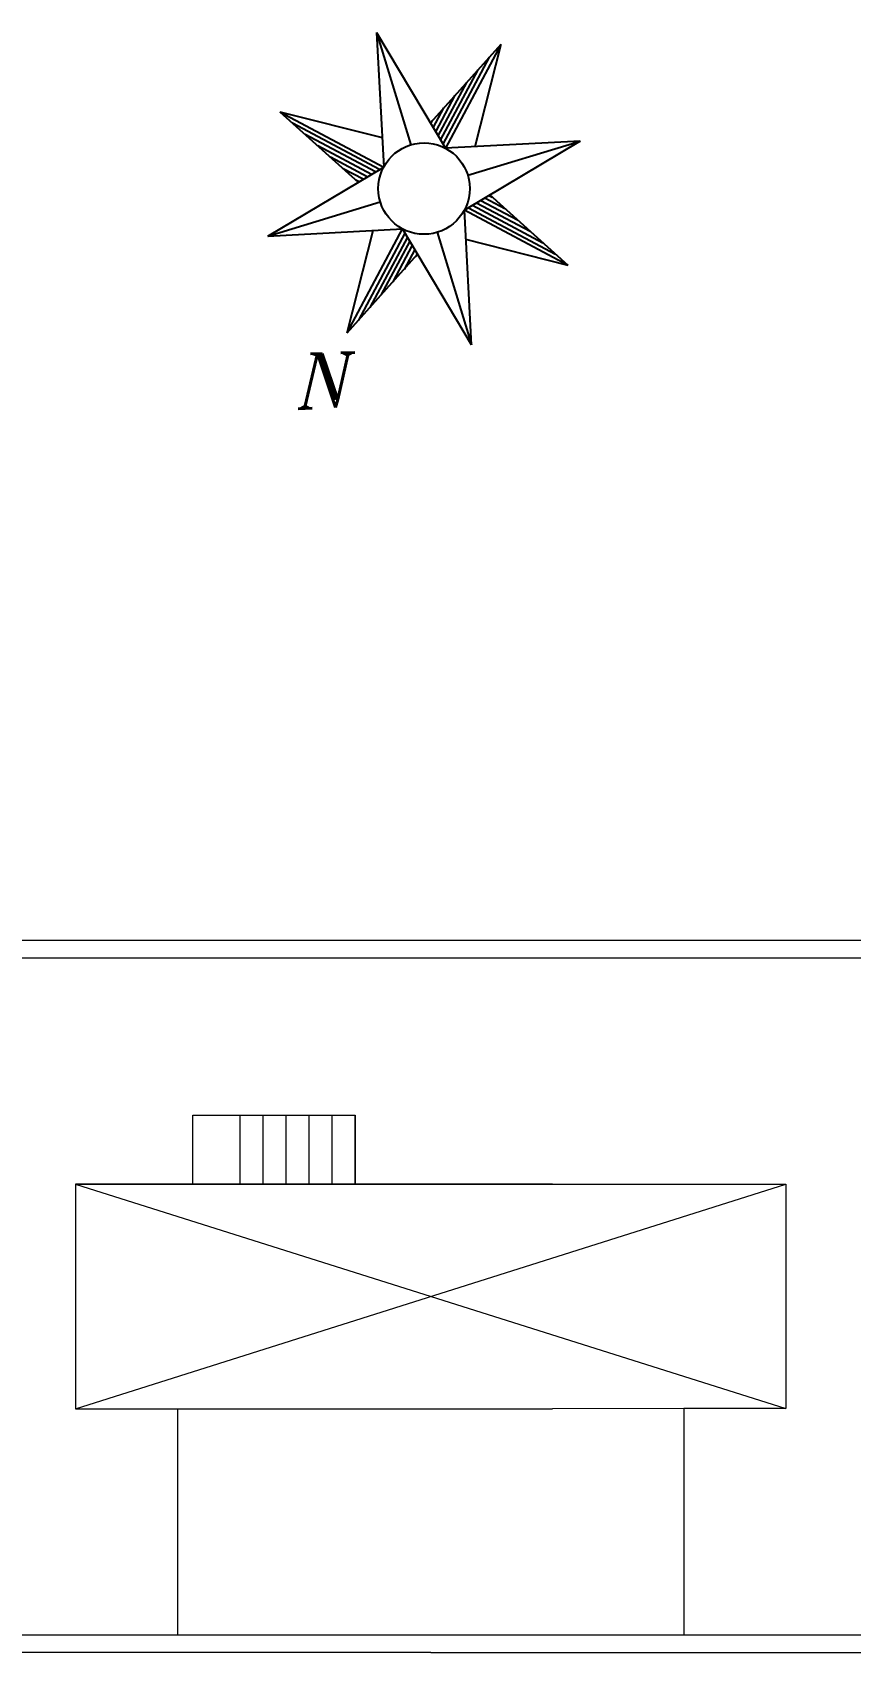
# Model space of a CAD drawing. Header units: millimetres. Extents: x -65 to 139, y 387 to 509.
# Drawn here: x 99.59 to 111.62, y 453.92 to 477.74 of the extents above; entities that cross this region are included whole.
import ezdxf

# ---------------------------------------------------------------- set-up
doc = ezdxf.new("R2010")
doc.units = ezdxf.units.MM
doc.layers.add('PROIEZIONI - projections', color=145, linetype='Continuous', lineweight=13)
doc.layers.add('QUOTE - dimension', color=252, linetype='Continuous')
doc.styles.add('ITALICT', font='italict')

msp = doc.modelspace()

# ---------------------------------------------------------------- linework, layer by layer
at = {"layer": 'PROIEZIONI - projections'}
for p, q in [((98.954, 464.394), (110.937, 464.394)), ((110.937, 464.394), (111.934, 464.394)), ((98.694, 464.134), (112.194, 464.134)), ((101.946, 460.809), (101.946, 461.824)), ((101.946, 461.824), (104.336, 461.824)), ((102.644, 460.809), (102.644, 461.824)), ((102.982, 460.809), (102.982, 461.824)), ((103.321, 460.809), (103.321, 461.824)), ((103.658, 460.809), (103.658, 461.824)), ((103.997, 460.809), (103.997, 461.824)), ((104.336, 461.824), (104.336, 460.809)), ((104.336, 460.809), (104.336, 461.824)), ((100.223, 460.809), (110.666, 460.809)), ((100.223, 460.809), (100.223, 457.509)), ((107.237, 460.809), (100.223, 460.809)), ((100.223, 457.509), (110.666, 460.809)), ((100.223, 460.809), (110.666, 457.513)), ((103.336, 460.809), (110.666, 460.809)), ((110.666, 460.809), (110.666, 457.513)), ((100.223, 457.509), (107.237, 457.509)), ((100.223, 457.509), (101.723, 457.509)), ((101.723, 457.509), (101.723, 454.184)), ((110.666, 457.513), (107.237, 457.509)), ((110.666, 457.513), (109.166, 457.513)), ((109.166, 457.513), (109.166, 454.184)), ((82.654, 454.184), (128.234, 454.184)), ((105.444, 453.924), (82.394, 453.924)), ((105.444, 453.924), (128.494, 453.924))]:
    msp.add_line(p, q, dxfattribs=at)
at = {"layer": 'QUOTE - dimension', "linetype": 'Continuous'}
for p, q in [((104.647, 477.739), (105.15, 476.086)), ((104.647, 477.739), (105.662, 476.036)), ((104.647, 477.739), (104.753, 475.759)), ((106.475, 477.56), (105.44, 476.408)), ((106.475, 477.56), (105.662, 476.036)), ((106.475, 477.56), (106.095, 476.059)), ((105.626, 476.096), (106.308, 477.374)), ((105.59, 476.156), (106.14, 477.188)), ((105.518, 476.276), (105.806, 476.815)), ((105.554, 476.216), (105.973, 477.002)), ((103.228, 476.572), (104.753, 475.759)), ((103.228, 476.572), (104.38, 475.537)), ((103.228, 476.572), (104.73, 476.192)), ((105.482, 476.337), (105.638, 476.629)), ((104.693, 475.723), (103.414, 476.405)), ((105.447, 476.397), (105.471, 476.443)), ((104.632, 475.687), (103.6, 476.237)), ((104.572, 475.651), (103.787, 476.07)), ((107.642, 476.142), (105.662, 476.036)), ((107.642, 476.142), (105.939, 475.126)), ((105.989, 475.638), (107.642, 476.142)), ((104.512, 475.615), (103.973, 475.903)), ((103.05, 474.744), (104.753, 475.759)), ((104.452, 475.579), (104.159, 475.735)), ((104.391, 475.543), (104.345, 475.568)), ((106.3, 475.342), (106.346, 475.317)), ((107.463, 474.313), (106.311, 475.349)), ((103.05, 474.744), (104.703, 475.247)), ((106.045, 473.147), (105.939, 475.126)), ((107.463, 474.313), (105.939, 475.126)), ((105.999, 475.162), (107.277, 474.481)), ((106.059, 475.198), (107.091, 474.648)), ((106.119, 475.234), (106.905, 474.815)), ((106.18, 475.27), (106.719, 474.983)), ((106.24, 475.306), (106.532, 475.15)), ((103.05, 474.744), (105.03, 474.85)), ((104.216, 473.325), (105.03, 474.85)), ((104.216, 473.325), (104.596, 474.826)), ((105.065, 474.789), (104.384, 473.511)), ((105.101, 474.729), (104.551, 473.697)), ((105.137, 474.669), (104.718, 473.884)), ((106.045, 473.147), (105.03, 474.85)), ((105.541, 474.8), (106.045, 473.147)), ((107.463, 474.313), (105.962, 474.693)), ((104.216, 473.325), (105.252, 474.477)), ((105.173, 474.609), (104.886, 474.07)), ((105.209, 474.549), (105.053, 474.256)), ((105.245, 474.488), (105.22, 474.442))]:
    msp.add_line(p, q, dxfattribs=at)
msp.add_circle((105.346, 475.443), 0.672, dxfattribs=at)

# ---------------------------------------------------------------- texts
at = {"layer": 'QUOTE - dimension', "linetype": 'Continuous', "style": 'ITALICT'}
msp.add_text('N', height=0.8, rotation=1.8883, dxfattribs=at).set_placement((103.498, 472.207))

doc.saveas('drawing.dxf')
